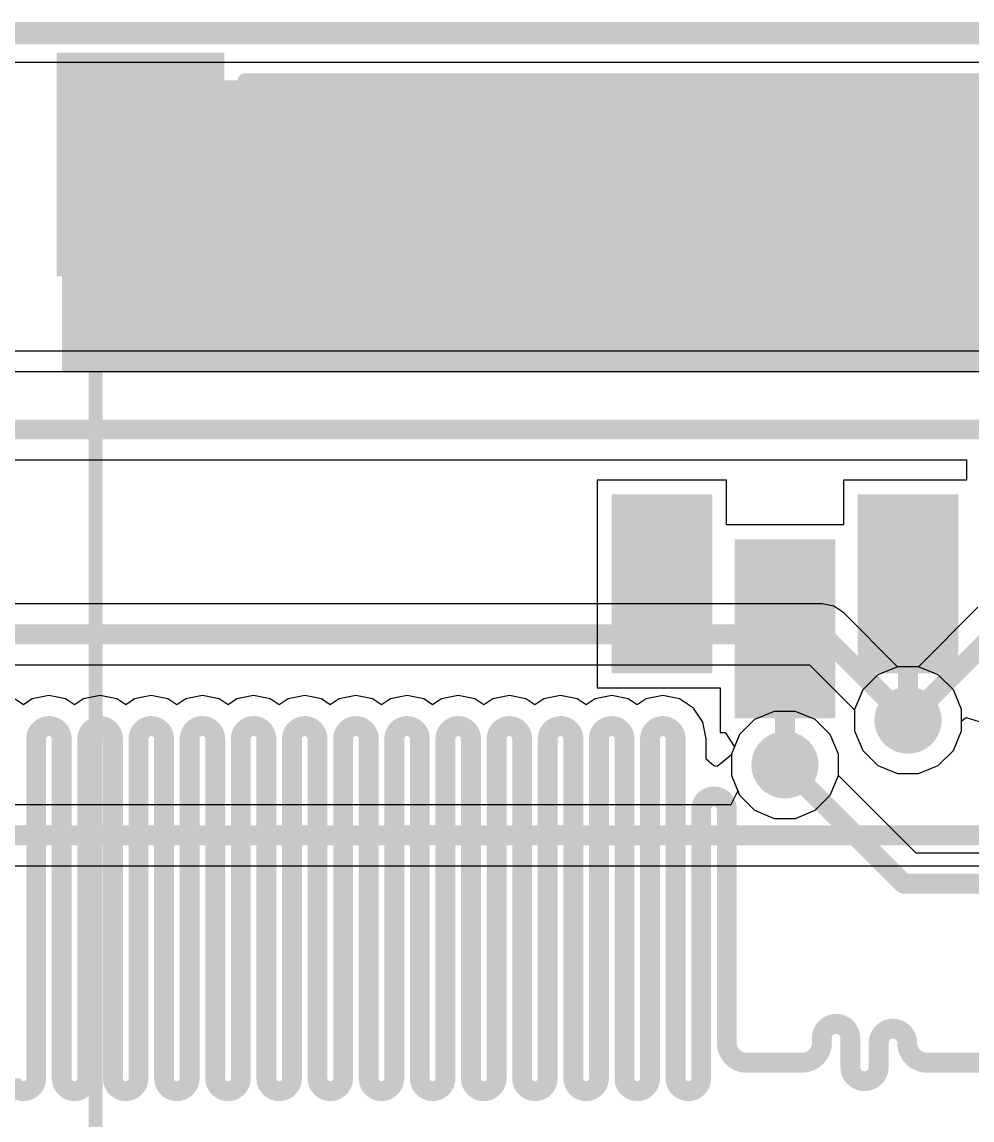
# Model space of a CAD drawing. Header units: inches. Extents: x -3 to 128, y -12 to 41.
# Drawn here: x 30.35 to 38.84, y 23.38 to 33.19 of the extents above; entities that cross this region are included whole.
import ezdxf

# ---------------------------------------------------------------- set-up
doc = ezdxf.new("R2010")
doc.units = ezdxf.units.IN
for name, color, linetype in [('Board Cutout', 216, 'Continuous'), ('Bottom Layer', 5, 'Continuous'), ('Layer 1', 16, 'Continuous'), ('Layer 2', 76, 'Continuous'), ('Top Layer', 1, 'Continuous'), ('Top Overlay', 2, 'Continuous'), ('Top Paste', 8, 'Continuous'), ('Top Solder', 216, 'Continuous'), ('Via Holes', 16, 'Continuous')]:
    doc.layers.add(name, color=color, linetype=linetype)

msp = doc.modelspace()

# ---------------------------------------------------------------- hatches: boundary and pattern name
at = {"layer": 'Bottom Layer'}
h = msp.add_hatch(color=5, dxfattribs=at)
edge = h.paths.add_edge_path()
edge.add_arc((38.2646, 26.9498), 0.3, 0, 360)
h = msp.add_hatch(color=5, dxfattribs=at)
edge = h.paths.add_edge_path()
edge.add_arc((37.1646, 26.5498), 0.3, 0, 360)
at = {"layer": 'Layer 1'}
h = msp.add_hatch(color=16, dxfattribs=at)
edge = h.paths.add_edge_path()
edge.add_arc((38.2646, 26.9498), 0.3, 0, 360)
h = msp.add_hatch(color=16, dxfattribs=at)
edge = h.paths.add_edge_path()
edge.add_arc((37.1646, 26.5498), 0.3, 0, 360)
at = {"layer": 'Layer 2'}
h = msp.add_hatch(color=76, dxfattribs=at)
edge = h.paths.add_edge_path()
edge.add_arc((38.2646, 26.9498), 0.3, 0, 360)
h = msp.add_hatch(color=76, dxfattribs=at)
edge = h.paths.add_edge_path()
edge.add_arc((37.1646, 26.5498), 0.3, 0, 360)
at = {"layer": 'Top Layer'}
for points in [[(32.1046, 30.967), (30.7046, 30.967), (30.7046, 32.867), (32.1046, 32.867)], [(45.2546, 32.667), (30.7046, 32.667), (30.7046, 30.067), (45.2546, 30.067)], [(36.4646, 27.417), (35.6646, 27.417), (35.6646, 28.9169), (36.4646, 28.9169)], [(38.6646, 27.417), (37.8646, 27.417), (37.8646, 28.9169), (38.6646, 28.9169)], [(37.5646, 27.017), (36.7646, 27.017), (36.7646, 28.5169), (37.5646, 28.5169)]]:
    msp.add_hatch(color=1, dxfattribs=at).paths.add_polyline_path(points)
h = msp.add_hatch(color=1, dxfattribs=at)
edge = h.paths.add_edge_path()
edge.add_arc((38.2646, 26.9498), 0.3, 0, 360)
h = msp.add_hatch(color=1, dxfattribs=at)
edge = h.paths.add_edge_path()
edge.add_arc((37.1646, 26.5498), 0.3, 0, 360)
at = {"layer": 'Top Paste'}
for points in [[(32.1046, 30.967), (30.7046, 30.967), (30.7046, 32.867), (32.1046, 32.867)], [(36.4646, 27.417), (35.6646, 27.417), (35.6646, 28.9169), (36.4646, 28.9169)], [(38.6646, 27.417), (37.8646, 27.417), (37.8646, 28.9169), (38.6646, 28.9169)], [(37.5646, 27.017), (36.7646, 27.017), (36.7646, 28.5169), (37.5646, 28.5169)]]:
    msp.add_hatch(color=8, dxfattribs=at).paths.add_polyline_path(points)
at = {"layer": 'Top Solder'}
for points in [[(32.1546, 30.917), (30.6546, 30.917), (30.6546, 32.917), (32.1546, 32.917)], [(36.5146, 27.367), (35.6146, 27.367), (35.6146, 28.9669), (36.5146, 28.9669)], [(38.7146, 27.367), (37.8146, 27.367), (37.8146, 28.9669), (38.7146, 28.9669)], [(37.6146, 26.967), (36.7146, 26.967), (36.7146, 28.5669), (37.6146, 28.5669)]]:
    msp.add_hatch(color=216, dxfattribs=at).paths.add_polyline_path(points)
at = {"layer": 'Via Holes'}
h = msp.add_hatch(color=7, dxfattribs=at)
edge = h.paths.add_edge_path()
edge.add_arc((38.2646, 26.9498), 0.15, 0, 360)
h = msp.add_hatch(color=7, dxfattribs=at)
edge = h.paths.add_edge_path()
edge.add_arc((37.1646, 26.5498), 0.15, 0, 360)

# ---------------------------------------------------------------- linework, layer by layer
at = {"layer": 'Board Cutout'}
msp.add_lwpolyline([(-0.0026, 33.09, 0.2, 0.2, 0), (59.9977, 33.09, 0.2, 0.2, 0)], format="xyseb", dxfattribs=at)
at = {"layer": 'Bottom Layer'}
for p, q in [((29.3528, 32.831), (44.2565, 32.831)), ((60.1808, 30.2483), (12.7877, 30.2483)), ((12.7877, 30.067), (60.1808, 30.067)), ((38.1696, 27.4276), (37.9939, 27.3549)), ((38.3596, 27.4276), (38.1696, 27.4276)), ((38.5352, 27.3549), (38.3596, 27.4276)), ((37.9939, 27.3549), (37.8595, 27.2205)), ((38.6697, 27.2205), (38.5352, 27.3549)), ((37.8595, 27.2205), (37.7868, 27.0449)), ((38.7424, 27.0449), (38.6697, 27.2205)), ((37.0696, 27.0276), (36.8939, 26.9549)), ((37.2596, 27.0276), (37.0696, 27.0276)), ((37.4352, 26.9549), (37.2596, 27.0276)), ((37.7868, 27.0449), (37.7868, 26.8548)), ((38.7424, 26.8548), (38.7424, 27.0449)), ((36.8939, 26.9549), (36.7595, 26.8205)), ((37.5697, 26.8205), (37.4352, 26.9549)), ((36.7595, 26.8205), (36.6868, 26.6449)), ((37.6424, 26.6449), (37.5697, 26.8205)), ((37.7868, 26.8548), (37.8595, 26.6792)), ((38.6697, 26.6792), (38.7424, 26.8548)), ((36.6868, 26.6449), (36.6868, 26.4548)), ((37.6424, 26.4548), (37.6424, 26.6449)), ((37.8595, 26.6792), (37.9939, 26.5448)), ((38.5352, 26.5448), (38.6697, 26.6792)), ((37.9939, 26.5448), (38.1696, 26.472)), ((38.3596, 26.472), (38.5352, 26.5448)), ((36.6868, 26.4548), (36.7595, 26.2792)), ((37.5697, 26.2792), (37.6424, 26.4548)), ((38.1696, 26.472), (38.3596, 26.472)), ((36.7595, 26.2792), (36.8939, 26.1448)), ((37.4352, 26.1448), (37.5697, 26.2792)), ((36.8939, 26.1448), (37.0696, 26.072)), ((37.2596, 26.072), (37.4352, 26.1448)), ((37.0696, 26.072), (37.2596, 26.072))]:
    msp.add_line(p, q, dxfattribs=at)
at = {"layer": 'Layer 1'}
for p, q in [((29.3528, 32.831), (44.2565, 32.831)), ((37.4979, 27.9885), (23.7913, 27.9885)), ((37.602, 27.9678), (37.4979, 27.9885)), ((37.6902, 27.9088), (37.602, 27.9678)), ((38.1714, 27.4276), (37.6902, 27.9088)), ((38.8894, 27.9592), (38.3578, 27.4276)), ((24.6571, 27.4446), (37.3853, 27.4446)), ((37.3853, 27.4446), (37.7868, 27.0431)), ((38.3578, 27.4276), (38.1714, 27.4276)), ((30.3584, 27.0883), (30.2784, 27.1417)), ((30.4383, 27.1417), (30.3584, 27.0883)), ((30.587, 27.1713), (30.4383, 27.1417)), ((30.7356, 27.1417), (30.587, 27.1713)), ((30.8156, 27.0883), (30.7356, 27.1417)), ((30.8955, 27.1417), (30.8156, 27.0883)), ((31.0442, 27.1713), (30.8955, 27.1417)), ((31.1928, 27.1417), (31.0442, 27.1713)), ((31.2728, 27.0883), (31.1928, 27.1417)), ((31.3527, 27.1417), (31.2728, 27.0883)), ((31.5014, 27.1713), (31.3527, 27.1417)), ((31.65, 27.1417), (31.5014, 27.1713)), ((31.73, 27.0883), (31.65, 27.1417)), ((31.8099, 27.1417), (31.73, 27.0883)), ((31.9586, 27.1713), (31.8099, 27.1417)), ((32.1072, 27.1417), (31.9586, 27.1713)), ((32.1872, 27.0883), (32.1072, 27.1417)), ((32.2671, 27.1417), (32.1872, 27.0883)), ((32.4158, 27.1713), (32.2671, 27.1417)), ((32.5644, 27.1417), (32.4158, 27.1713)), ((32.6444, 27.0883), (32.5644, 27.1417)), ((32.7243, 27.1417), (32.6444, 27.0883)), ((32.873, 27.1713), (32.7243, 27.1417)), ((33.0216, 27.1417), (32.873, 27.1713)), ((33.1016, 27.0883), (33.0216, 27.1417)), ((33.1815, 27.1417), (33.1016, 27.0883)), ((33.3302, 27.1713), (33.1815, 27.1417)), ((33.4788, 27.1417), (33.3302, 27.1713)), ((33.5588, 27.0883), (33.4788, 27.1417)), ((33.6387, 27.1417), (33.5588, 27.0883)), ((33.7874, 27.1713), (33.6387, 27.1417)), ((33.936, 27.1417), (33.7874, 27.1713)), ((34.016, 27.0883), (33.936, 27.1417)), ((34.0959, 27.1417), (34.016, 27.0883)), ((34.2446, 27.1713), (34.0959, 27.1417)), ((34.3932, 27.1417), (34.2446, 27.1713)), ((34.4732, 27.0883), (34.3932, 27.1417)), ((34.5531, 27.1417), (34.4732, 27.0883)), ((34.7018, 27.1713), (34.5531, 27.1417)), ((34.8504, 27.1417), (34.7018, 27.1713)), ((34.9304, 27.0883), (34.8504, 27.1417)), ((35.0103, 27.1417), (34.9304, 27.0883)), ((35.159, 27.1713), (35.0103, 27.1417)), ((35.3076, 27.1417), (35.159, 27.1713)), ((35.3876, 27.0883), (35.3076, 27.1417)), ((35.4675, 27.1417), (35.3876, 27.0883)), ((35.6162, 27.1713), (35.4675, 27.1417)), ((35.7648, 27.1417), (35.6162, 27.1713)), ((35.8448, 27.0883), (35.7648, 27.1417)), ((35.9247, 27.1417), (35.8448, 27.0883)), ((36.0734, 27.1713), (35.9247, 27.1417)), ((36.222, 27.1417), (36.0734, 27.1713)), ((36.348, 27.0575), (36.222, 27.1417)), ((36.4322, 26.9315), (36.348, 27.0575)), ((37.0696, 27.0276), (36.8939, 26.9549)), ((37.2596, 27.0276), (37.0696, 27.0276)), ((37.4352, 26.9549), (37.2596, 27.0276)), ((37.7868, 27.0431), (37.7868, 26.8548)), ((36.4618, 26.7828), (36.4322, 26.9315)), ((36.8939, 26.9549), (36.7595, 26.8205)), ((37.5697, 26.8205), (37.4352, 26.9549)), ((38.7424, 26.9447), (38.7832, 26.9731)), ((38.7424, 26.8548), (38.7424, 26.9447)), ((38.7832, 26.9731), (38.9396, 26.9273)), ((36.7595, 26.8205), (36.6868, 26.6449)), ((37.6424, 26.6449), (37.5697, 26.8205)), ((37.7868, 26.8548), (37.8595, 26.6792)), ((38.6697, 26.6792), (38.7424, 26.8548)), ((36.4596, 26.6006), (36.4596, 26.7828)), ((36.4596, 26.7828), (36.4618, 26.7828)), ((36.5306, 26.5423), (36.4596, 26.6006)), ((36.6868, 26.6407), (36.5598, 26.5365)), ((36.6868, 26.6449), (36.6868, 26.6407)), ((37.6424, 26.4566), (37.6424, 26.6449)), ((37.8595, 26.6792), (37.9939, 26.5448)), ((38.5352, 26.5448), (38.6697, 26.6792)), ((36.5598, 26.5365), (36.5306, 26.5423)), ((37.9939, 26.5448), (38.1696, 26.472)), ((38.3596, 26.472), (38.5352, 26.5448)), ((38.3389, 25.7601), (37.6424, 26.4566)), ((38.1696, 26.472), (38.3596, 26.472)), ((39.8538, 25.7601), (38.3389, 25.7601))]:
    msp.add_line(p, q, dxfattribs=at)
for points in [[(23.7913, 27.7165, 0.1778, 0.1778, 0), (37.4979, 27.7165, 0.1778, 0.1778, 0)], [(37.4979, 27.7165, 0.1778, 0.1778, 0), (38.2646, 26.9498, 0.1778, 0.1778, 0)], [(38.2646, 26.9498, 0.1778, 0.1778, 0), (39.0817, 27.7669, 0.1778, 0.1778, 0)], [(30.4727, 26.7828, 0.1778, 0.1778, -1), (30.7013, 26.7828, 0.1778, 0.1778, 0)], [(30.9299, 26.7828, 0.1778, 0.1778, -1), (31.1585, 26.7828, 0.1778, 0.1778, 0)], [(31.3871, 26.7828, 0.1778, 0.1778, -1), (31.6157, 26.7828, 0.1778, 0.1778, 0)], [(31.8443, 26.7828, 0.1778, 0.1778, -1), (32.0729, 26.7828, 0.1778, 0.1778, 0)], [(32.3015, 26.7828, 0.1778, 0.1778, -1), (32.5301, 26.7828, 0.1778, 0.1778, 0)], [(32.7587, 26.7828, 0.1778, 0.1778, -1), (32.9873, 26.7828, 0.1778, 0.1778, 0)], [(33.2159, 26.7828, 0.1778, 0.1778, -1), (33.4445, 26.7828, 0.1778, 0.1778, 0)], [(33.6731, 26.7828, 0.1778, 0.1778, -1), (33.9017, 26.7828, 0.1778, 0.1778, 0)], [(34.1303, 26.7828, 0.1778, 0.1778, -1), (34.3589, 26.7828, 0.1778, 0.1778, 0)], [(34.5875, 26.7828, 0.1778, 0.1778, -1), (34.8161, 26.7828, 0.1778, 0.1778, 0)], [(35.0447, 26.7828, 0.1778, 0.1778, -1), (35.2733, 26.7828, 0.1778, 0.1778, 0)], [(35.5019, 26.7828, 0.1778, 0.1778, -1), (35.7305, 26.7828, 0.1778, 0.1778, 0)], [(35.9591, 26.7828, 0.1778, 0.1778, -1), (36.1877, 26.7828, 0.1778, 0.1778, 0)], [(30.4727, 23.7482, 0.1778, 0.1778, 0), (30.4727, 26.7828, 0.1778, 0.1778, 0)], [(30.7013, 23.7482, 0.1778, 0.1778, 0), (30.7013, 26.7828, 0.1778, 0.1778, 0)], [(30.9299, 23.7482, 0.1778, 0.1778, 0), (30.9299, 26.7828, 0.1778, 0.1778, 0)], [(31.1585, 23.7482, 0.1778, 0.1778, 0), (31.1585, 26.7828, 0.1778, 0.1778, 0)], [(31.3871, 23.7482, 0.1778, 0.1778, 0), (31.3871, 26.7828, 0.1778, 0.1778, 0)], [(31.6157, 23.7482, 0.1778, 0.1778, 0), (31.6157, 26.7828, 0.1778, 0.1778, 0)], [(31.8443, 23.7482, 0.1778, 0.1778, 0), (31.8443, 26.7828, 0.1778, 0.1778, 0)], [(32.0729, 23.7482, 0.1778, 0.1778, 0), (32.0729, 26.7828, 0.1778, 0.1778, 0)], [(32.3015, 23.7482, 0.1778, 0.1778, 0), (32.3015, 26.7828, 0.1778, 0.1778, 0)], [(32.5301, 23.7482, 0.1778, 0.1778, 0), (32.5301, 26.7828, 0.1778, 0.1778, 0)], [(32.7587, 23.7482, 0.1778, 0.1778, 0), (32.7587, 26.7828, 0.1778, 0.1778, 0)], [(32.9873, 23.7482, 0.1778, 0.1778, 0), (32.9873, 26.7828, 0.1778, 0.1778, 0)], [(33.2159, 23.7482, 0.1778, 0.1778, 0), (33.2159, 26.7828, 0.1778, 0.1778, 0)], [(33.4445, 23.7482, 0.1778, 0.1778, 0), (33.4445, 26.7828, 0.1778, 0.1778, 0)], [(33.6731, 23.7482, 0.1778, 0.1778, 0), (33.6731, 26.7828, 0.1778, 0.1778, 0)], [(33.9017, 23.7482, 0.1778, 0.1778, 0), (33.9017, 26.7828, 0.1778, 0.1778, 0)], [(34.1303, 23.7482, 0.1778, 0.1778, 0), (34.1303, 26.7828, 0.1778, 0.1778, 0)], [(34.3589, 23.7482, 0.1778, 0.1778, 0), (34.3589, 26.7828, 0.1778, 0.1778, 0)], [(34.5875, 23.7482, 0.1778, 0.1778, 0), (34.5875, 26.7828, 0.1778, 0.1778, 0)], [(34.8161, 23.7482, 0.1778, 0.1778, 0), (34.8161, 26.7828, 0.1778, 0.1778, 0)], [(35.0447, 23.7482, 0.1778, 0.1778, 0), (35.0447, 26.7828, 0.1778, 0.1778, 0)], [(35.2733, 23.7482, 0.1778, 0.1778, 0), (35.2733, 26.7828, 0.1778, 0.1778, 0)], [(35.5019, 23.7482, 0.1778, 0.1778, 0), (35.5019, 26.7828, 0.1778, 0.1778, 0)], [(35.7305, 23.7482, 0.1778, 0.1778, 0), (35.7305, 26.7828, 0.1778, 0.1778, 0)], [(35.9591, 23.7482, 0.1778, 0.1778, 0), (35.9591, 26.7828, 0.1778, 0.1778, 0)], [(36.1877, 23.7482, 0.1778, 0.1778, 0), (36.1877, 26.7828, 0.1778, 0.1778, 0)], [(37.1646, 26.5498, 0.1778, 0.1778, 0), (38.2263, 25.4881, 0.1778, 0.1778, 0)], [(36.4163, 26.1538, 0.1778, 0.1778, -1), (36.6449, 26.1538, 0.1778, 0.1778, 0)], [(36.4163, 23.7482, 0.1778, 0.1778, 0), (36.4163, 26.1538, 0.1778, 0.1778, 0)], [(36.6449, 24.0657, 0.1778, 0.1778, 0), (36.6449, 26.1538, 0.1778, 0.1778, 0)], [(38.2263, 25.4881, 0.1778, 0.1778, 0), (39.859, 25.4881, 0.1778, 0.1778, 0)], [(37.4948, 24.1085, 0.1778, 0.1778, -1), (37.7488, 24.1085, 0.1778, 0.1778, 0)], [(38.0028, 24.0658, 0.1778, 0.1778, -1), (38.2568, 24.0658, 0.1778, 0.1778, 0)], [(36.8227, 23.8879, 0.1778, 0.1778, -0.414214), (36.6449, 24.0657, 0.1778, 0.1778, 0)], [(37.4948, 24.0657, 0.1778, 0.1778, -0.414214), (37.317, 23.8879, 0.1778, 0.1778, 0)], [(37.4948, 24.0657, 0.1778, 0.1778, 0), (37.4948, 24.1085, 0.1778, 0.1778, 0)], [(37.7488, 23.8504, 0.1778, 0.1778, 0), (37.7488, 24.1085, 0.1778, 0.1778, 0)], [(38.0028, 23.8504, 0.1778, 0.1778, 0), (38.0028, 24.0658, 0.1778, 0.1778, 0)], [(38.2568, 24.0657, 0.1778, 0.1778, 0), (38.2568, 24.0658, 0.1778, 0.1778, 0)], [(38.4346, 23.8879, 0.1778, 0.1778, -0.414214), (38.2568, 24.0657, 0.1778, 0.1778, 0)], [(36.8227, 23.8879, 0.1778, 0.1778, 0), (37.2281, 23.8879, 0.1778, 0.1778, 0)], [(37.2281, 23.8879, 0.1778, 0.1778, 0), (37.317, 23.8879, 0.1778, 0.1778, 0)], [(38.4346, 23.8879, 0.1778, 0.1778, 0), (39.0817, 23.8879, 0.1778, 0.1778, 0)], [(38.0028, 23.8504, 0.1778, 0.1778, -1), (37.7488, 23.8504, 0.1778, 0.1778, 0)], [(30.4727, 23.7482, 0.1778, 0.1778, -1), (30.2441, 23.7482, 0.1778, 0.1778, 0)], [(30.9299, 23.7482, 0.1778, 0.1778, -1), (30.7013, 23.7482, 0.1778, 0.1778, 0)], [(31.3871, 23.7482, 0.1778, 0.1778, -1), (31.1585, 23.7482, 0.1778, 0.1778, 0)], [(31.8443, 23.7482, 0.1778, 0.1778, -1), (31.6157, 23.7482, 0.1778, 0.1778, 0)], [(32.3015, 23.7482, 0.1778, 0.1778, -1), (32.0729, 23.7482, 0.1778, 0.1778, 0)], [(32.7587, 23.7482, 0.1778, 0.1778, -1), (32.5301, 23.7482, 0.1778, 0.1778, 0)], [(33.2159, 23.7482, 0.1778, 0.1778, -1), (32.9873, 23.7482, 0.1778, 0.1778, 0)], [(33.6731, 23.7482, 0.1778, 0.1778, -1), (33.4445, 23.7482, 0.1778, 0.1778, 0)], [(34.1303, 23.7482, 0.1778, 0.1778, -1), (33.9017, 23.7482, 0.1778, 0.1778, 0)], [(34.5875, 23.7482, 0.1778, 0.1778, -1), (34.3589, 23.7482, 0.1778, 0.1778, 0)], [(35.0447, 23.7482, 0.1778, 0.1778, -1), (34.8161, 23.7482, 0.1778, 0.1778, 0)], [(35.5019, 23.7482, 0.1778, 0.1778, -1), (35.2733, 23.7482, 0.1778, 0.1778, 0)], [(35.9591, 23.7482, 0.1778, 0.1778, -1), (35.7305, 23.7482, 0.1778, 0.1778, 0)], [(36.4163, 23.7482, 0.1778, 0.1778, -1), (36.1877, 23.7482, 0.1778, 0.1778, 0)]]:
    msp.add_lwpolyline(points, format="xyseb", dxfattribs=at)
for points in [[(37.4534, 27.7165, 0.0889, 0.0889, 1), (37.5423, 27.7165, 0.0889, 0.0889, 1)], [(37.4534, 27.7165, 0.0889, 0.0889, 1), (37.5423, 27.7165, 0.0889, 0.0889, 1)], [(38.2201, 26.9498, 0.0889, 0.0889, 1), (38.309, 26.9498, 0.0889, 0.0889, 1)], [(38.2201, 26.9498, 0.0889, 0.0889, 1), (38.309, 26.9498, 0.0889, 0.0889, 1)], [(30.4282, 26.7828, 0.0889, 0.0889, 1), (30.5171, 26.7828, 0.0889, 0.0889, 1)], [(30.4282, 26.7828, 0.0889, 0.0889, 1), (30.5171, 26.7828, 0.0889, 0.0889, 1)], [(30.6568, 26.7828, 0.0889, 0.0889, 1), (30.7457, 26.7828, 0.0889, 0.0889, 1)], [(30.6568, 26.7828, 0.0889, 0.0889, 1), (30.7457, 26.7828, 0.0889, 0.0889, 1)], [(30.8854, 26.7828, 0.0889, 0.0889, 1), (30.9743, 26.7828, 0.0889, 0.0889, 1)], [(30.8854, 26.7828, 0.0889, 0.0889, 1), (30.9743, 26.7828, 0.0889, 0.0889, 1)], [(31.114, 26.7828, 0.0889, 0.0889, 1), (31.2029, 26.7828, 0.0889, 0.0889, 1)], [(31.114, 26.7828, 0.0889, 0.0889, 1), (31.2029, 26.7828, 0.0889, 0.0889, 1)], [(31.3426, 26.7828, 0.0889, 0.0889, 1), (31.4315, 26.7828, 0.0889, 0.0889, 1)], [(31.3426, 26.7828, 0.0889, 0.0889, 1), (31.4315, 26.7828, 0.0889, 0.0889, 1)], [(31.5712, 26.7828, 0.0889, 0.0889, 1), (31.6601, 26.7828, 0.0889, 0.0889, 1)], [(31.5712, 26.7828, 0.0889, 0.0889, 1), (31.6601, 26.7828, 0.0889, 0.0889, 1)], [(31.7998, 26.7828, 0.0889, 0.0889, 1), (31.8887, 26.7828, 0.0889, 0.0889, 1)], [(31.7998, 26.7828, 0.0889, 0.0889, 1), (31.8887, 26.7828, 0.0889, 0.0889, 1)], [(32.0284, 26.7828, 0.0889, 0.0889, 1), (32.1173, 26.7828, 0.0889, 0.0889, 1)], [(32.0284, 26.7828, 0.0889, 0.0889, 1), (32.1173, 26.7828, 0.0889, 0.0889, 1)], [(32.257, 26.7828, 0.0889, 0.0889, 1), (32.3459, 26.7828, 0.0889, 0.0889, 1)], [(32.257, 26.7828, 0.0889, 0.0889, 1), (32.3459, 26.7828, 0.0889, 0.0889, 1)], [(32.4856, 26.7828, 0.0889, 0.0889, 1), (32.5745, 26.7828, 0.0889, 0.0889, 1)], [(32.4856, 26.7828, 0.0889, 0.0889, 1), (32.5745, 26.7828, 0.0889, 0.0889, 1)], [(32.7142, 26.7828, 0.0889, 0.0889, 1), (32.8031, 26.7828, 0.0889, 0.0889, 1)], [(32.7142, 26.7828, 0.0889, 0.0889, 1), (32.8031, 26.7828, 0.0889, 0.0889, 1)], [(32.9428, 26.7828, 0.0889, 0.0889, 1), (33.0317, 26.7828, 0.0889, 0.0889, 1)], [(32.9428, 26.7828, 0.0889, 0.0889, 1), (33.0317, 26.7828, 0.0889, 0.0889, 1)], [(33.1714, 26.7828, 0.0889, 0.0889, 1), (33.2603, 26.7828, 0.0889, 0.0889, 1)], [(33.1714, 26.7828, 0.0889, 0.0889, 1), (33.2603, 26.7828, 0.0889, 0.0889, 1)], [(33.4, 26.7828, 0.0889, 0.0889, 1), (33.4889, 26.7828, 0.0889, 0.0889, 1)], [(33.4, 26.7828, 0.0889, 0.0889, 1), (33.4889, 26.7828, 0.0889, 0.0889, 1)], [(33.6286, 26.7828, 0.0889, 0.0889, 1), (33.7175, 26.7828, 0.0889, 0.0889, 1)], [(33.6286, 26.7828, 0.0889, 0.0889, 1), (33.7175, 26.7828, 0.0889, 0.0889, 1)], [(33.8572, 26.7828, 0.0889, 0.0889, 1), (33.9461, 26.7828, 0.0889, 0.0889, 1)], [(33.8572, 26.7828, 0.0889, 0.0889, 1), (33.9461, 26.7828, 0.0889, 0.0889, 1)], [(34.0858, 26.7828, 0.0889, 0.0889, 1), (34.1747, 26.7828, 0.0889, 0.0889, 1)], [(34.0858, 26.7828, 0.0889, 0.0889, 1), (34.1747, 26.7828, 0.0889, 0.0889, 1)], [(34.3144, 26.7828, 0.0889, 0.0889, 1), (34.4033, 26.7828, 0.0889, 0.0889, 1)], [(34.3144, 26.7828, 0.0889, 0.0889, 1), (34.4033, 26.7828, 0.0889, 0.0889, 1)], [(34.543, 26.7828, 0.0889, 0.0889, 1), (34.6319, 26.7828, 0.0889, 0.0889, 1)], [(34.543, 26.7828, 0.0889, 0.0889, 1), (34.6319, 26.7828, 0.0889, 0.0889, 1)], [(34.7716, 26.7828, 0.0889, 0.0889, 1), (34.8605, 26.7828, 0.0889, 0.0889, 1)], [(34.7716, 26.7828, 0.0889, 0.0889, 1), (34.8605, 26.7828, 0.0889, 0.0889, 1)], [(35.0002, 26.7828, 0.0889, 0.0889, 1), (35.0891, 26.7828, 0.0889, 0.0889, 1)], [(35.0002, 26.7828, 0.0889, 0.0889, 1), (35.0891, 26.7828, 0.0889, 0.0889, 1)], [(35.2288, 26.7828, 0.0889, 0.0889, 1), (35.3177, 26.7828, 0.0889, 0.0889, 1)], [(35.2288, 26.7828, 0.0889, 0.0889, 1), (35.3177, 26.7828, 0.0889, 0.0889, 1)], [(35.4574, 26.7828, 0.0889, 0.0889, 1), (35.5463, 26.7828, 0.0889, 0.0889, 1)], [(35.4574, 26.7828, 0.0889, 0.0889, 1), (35.5463, 26.7828, 0.0889, 0.0889, 1)], [(35.686, 26.7828, 0.0889, 0.0889, 1), (35.7749, 26.7828, 0.0889, 0.0889, 1)], [(35.686, 26.7828, 0.0889, 0.0889, 1), (35.7749, 26.7828, 0.0889, 0.0889, 1)], [(35.9146, 26.7828, 0.0889, 0.0889, 1), (36.0035, 26.7828, 0.0889, 0.0889, 1)], [(35.9146, 26.7828, 0.0889, 0.0889, 1), (36.0035, 26.7828, 0.0889, 0.0889, 1)], [(36.1432, 26.7828, 0.0889, 0.0889, 1), (36.2321, 26.7828, 0.0889, 0.0889, 1)], [(36.1432, 26.7828, 0.0889, 0.0889, 1), (36.2321, 26.7828, 0.0889, 0.0889, 1)], [(37.1201, 26.5498, 0.0889, 0.0889, 1), (37.209, 26.5498, 0.0889, 0.0889, 1)], [(36.3718, 26.1538, 0.0889, 0.0889, 1), (36.4607, 26.1538, 0.0889, 0.0889, 1)], [(36.3718, 26.1538, 0.0889, 0.0889, 1), (36.4607, 26.1538, 0.0889, 0.0889, 1)], [(36.6004, 26.1538, 0.0889, 0.0889, 1), (36.6893, 26.1538, 0.0889, 0.0889, 1)], [(36.6004, 26.1538, 0.0889, 0.0889, 1), (36.6893, 26.1538, 0.0889, 0.0889, 1)], [(38.1818, 25.4881, 0.0889, 0.0889, 1), (38.2707, 25.4881, 0.0889, 0.0889, 1)], [(38.1818, 25.4881, 0.0889, 0.0889, 1), (38.2707, 25.4881, 0.0889, 0.0889, 1)], [(36.6004, 24.0657, 0.0889, 0.0889, 1), (36.6893, 24.0657, 0.0889, 0.0889, 1)], [(36.6004, 24.0657, 0.0889, 0.0889, 1), (36.6893, 24.0657, 0.0889, 0.0889, 1)], [(37.4503, 24.1085, 0.0889, 0.0889, 1), (37.5392, 24.1085, 0.0889, 0.0889, 1)], [(37.4503, 24.1085, 0.0889, 0.0889, 1), (37.5392, 24.1085, 0.0889, 0.0889, 1)], [(37.4503, 24.0657, 0.0889, 0.0889, 1), (37.5392, 24.0657, 0.0889, 0.0889, 1)], [(37.4503, 24.0657, 0.0889, 0.0889, 1), (37.5392, 24.0657, 0.0889, 0.0889, 1)], [(37.7043, 24.1085, 0.0889, 0.0889, 1), (37.7932, 24.1085, 0.0889, 0.0889, 1)], [(37.7043, 24.1085, 0.0889, 0.0889, 1), (37.7932, 24.1085, 0.0889, 0.0889, 1)], [(37.9583, 24.0658, 0.0889, 0.0889, 1), (38.0472, 24.0658, 0.0889, 0.0889, 1)], [(37.9583, 24.0658, 0.0889, 0.0889, 1), (38.0472, 24.0658, 0.0889, 0.0889, 1)], [(38.2123, 24.0658, 0.0889, 0.0889, 1), (38.3012, 24.0658, 0.0889, 0.0889, 1)], [(38.2123, 24.0658, 0.0889, 0.0889, 1), (38.3012, 24.0658, 0.0889, 0.0889, 1)], [(38.2123, 24.0657, 0.0889, 0.0889, 1), (38.3012, 24.0657, 0.0889, 0.0889, 1)], [(38.2123, 24.0657, 0.0889, 0.0889, 1), (38.3012, 24.0657, 0.0889, 0.0889, 1)], [(36.7782, 23.8879, 0.0889, 0.0889, 1), (36.8671, 23.8879, 0.0889, 0.0889, 1)], [(36.7782, 23.8879, 0.0889, 0.0889, 1), (36.8671, 23.8879, 0.0889, 0.0889, 1)], [(37.1836, 23.8879, 0.0889, 0.0889, 1), (37.2725, 23.8879, 0.0889, 0.0889, 1)], [(37.1836, 23.8879, 0.0889, 0.0889, 1), (37.2725, 23.8879, 0.0889, 0.0889, 1)], [(37.2725, 23.8879, 0.0889, 0.0889, 1), (37.3614, 23.8879, 0.0889, 0.0889, 1)], [(37.2725, 23.8879, 0.0889, 0.0889, 1), (37.3614, 23.8879, 0.0889, 0.0889, 1)], [(38.3901, 23.8879, 0.0889, 0.0889, 1), (38.479, 23.8879, 0.0889, 0.0889, 1)], [(38.3901, 23.8879, 0.0889, 0.0889, 1), (38.479, 23.8879, 0.0889, 0.0889, 1)], [(37.7043, 23.8504, 0.0889, 0.0889, 1), (37.7932, 23.8504, 0.0889, 0.0889, 1)], [(37.7043, 23.8504, 0.0889, 0.0889, 1), (37.7932, 23.8504, 0.0889, 0.0889, 1)], [(37.9583, 23.8504, 0.0889, 0.0889, 1), (38.0472, 23.8504, 0.0889, 0.0889, 1)], [(37.9583, 23.8504, 0.0889, 0.0889, 1), (38.0472, 23.8504, 0.0889, 0.0889, 1)], [(30.4282, 23.7482, 0.0889, 0.0889, 1), (30.5171, 23.7482, 0.0889, 0.0889, 1)], [(30.4282, 23.7482, 0.0889, 0.0889, 1), (30.5171, 23.7482, 0.0889, 0.0889, 1)], [(30.6568, 23.7482, 0.0889, 0.0889, 1), (30.7457, 23.7482, 0.0889, 0.0889, 1)], [(30.6568, 23.7482, 0.0889, 0.0889, 1), (30.7457, 23.7482, 0.0889, 0.0889, 1)], [(30.8854, 23.7482, 0.0889, 0.0889, 1), (30.9743, 23.7482, 0.0889, 0.0889, 1)], [(30.8854, 23.7482, 0.0889, 0.0889, 1), (30.9743, 23.7482, 0.0889, 0.0889, 1)], [(31.114, 23.7482, 0.0889, 0.0889, 1), (31.2029, 23.7482, 0.0889, 0.0889, 1)], [(31.114, 23.7482, 0.0889, 0.0889, 1), (31.2029, 23.7482, 0.0889, 0.0889, 1)], [(31.3426, 23.7482, 0.0889, 0.0889, 1), (31.4315, 23.7482, 0.0889, 0.0889, 1)], [(31.3426, 23.7482, 0.0889, 0.0889, 1), (31.4315, 23.7482, 0.0889, 0.0889, 1)], [(31.5712, 23.7482, 0.0889, 0.0889, 1), (31.6601, 23.7482, 0.0889, 0.0889, 1)], [(31.5712, 23.7482, 0.0889, 0.0889, 1), (31.6601, 23.7482, 0.0889, 0.0889, 1)], [(31.7998, 23.7482, 0.0889, 0.0889, 1), (31.8887, 23.7482, 0.0889, 0.0889, 1)], [(31.7998, 23.7482, 0.0889, 0.0889, 1), (31.8887, 23.7482, 0.0889, 0.0889, 1)], [(32.0284, 23.7482, 0.0889, 0.0889, 1), (32.1173, 23.7482, 0.0889, 0.0889, 1)], [(32.0284, 23.7482, 0.0889, 0.0889, 1), (32.1173, 23.7482, 0.0889, 0.0889, 1)], [(32.257, 23.7482, 0.0889, 0.0889, 1), (32.3459, 23.7482, 0.0889, 0.0889, 1)], [(32.257, 23.7482, 0.0889, 0.0889, 1), (32.3459, 23.7482, 0.0889, 0.0889, 1)], [(32.4856, 23.7482, 0.0889, 0.0889, 1), (32.5745, 23.7482, 0.0889, 0.0889, 1)], [(32.4856, 23.7482, 0.0889, 0.0889, 1), (32.5745, 23.7482, 0.0889, 0.0889, 1)], [(32.7142, 23.7482, 0.0889, 0.0889, 1), (32.8031, 23.7482, 0.0889, 0.0889, 1)], [(32.7142, 23.7482, 0.0889, 0.0889, 1), (32.8031, 23.7482, 0.0889, 0.0889, 1)], [(32.9428, 23.7482, 0.0889, 0.0889, 1), (33.0317, 23.7482, 0.0889, 0.0889, 1)], [(32.9428, 23.7482, 0.0889, 0.0889, 1), (33.0317, 23.7482, 0.0889, 0.0889, 1)], [(33.1714, 23.7482, 0.0889, 0.0889, 1), (33.2603, 23.7482, 0.0889, 0.0889, 1)], [(33.1714, 23.7482, 0.0889, 0.0889, 1), (33.2603, 23.7482, 0.0889, 0.0889, 1)], [(33.4, 23.7482, 0.0889, 0.0889, 1), (33.4889, 23.7482, 0.0889, 0.0889, 1)], [(33.4, 23.7482, 0.0889, 0.0889, 1), (33.4889, 23.7482, 0.0889, 0.0889, 1)], [(33.6286, 23.7482, 0.0889, 0.0889, 1), (33.7175, 23.7482, 0.0889, 0.0889, 1)], [(33.6286, 23.7482, 0.0889, 0.0889, 1), (33.7175, 23.7482, 0.0889, 0.0889, 1)], [(33.8572, 23.7482, 0.0889, 0.0889, 1), (33.9461, 23.7482, 0.0889, 0.0889, 1)], [(33.8572, 23.7482, 0.0889, 0.0889, 1), (33.9461, 23.7482, 0.0889, 0.0889, 1)], [(34.0858, 23.7482, 0.0889, 0.0889, 1), (34.1747, 23.7482, 0.0889, 0.0889, 1)], [(34.0858, 23.7482, 0.0889, 0.0889, 1), (34.1747, 23.7482, 0.0889, 0.0889, 1)], [(34.3144, 23.7482, 0.0889, 0.0889, 1), (34.4033, 23.7482, 0.0889, 0.0889, 1)], [(34.3144, 23.7482, 0.0889, 0.0889, 1), (34.4033, 23.7482, 0.0889, 0.0889, 1)], [(34.543, 23.7482, 0.0889, 0.0889, 1), (34.6319, 23.7482, 0.0889, 0.0889, 1)], [(34.543, 23.7482, 0.0889, 0.0889, 1), (34.6319, 23.7482, 0.0889, 0.0889, 1)], [(34.7716, 23.7482, 0.0889, 0.0889, 1), (34.8605, 23.7482, 0.0889, 0.0889, 1)], [(34.7716, 23.7482, 0.0889, 0.0889, 1), (34.8605, 23.7482, 0.0889, 0.0889, 1)], [(35.0002, 23.7482, 0.0889, 0.0889, 1), (35.0891, 23.7482, 0.0889, 0.0889, 1)], [(35.0002, 23.7482, 0.0889, 0.0889, 1), (35.0891, 23.7482, 0.0889, 0.0889, 1)], [(35.2288, 23.7482, 0.0889, 0.0889, 1), (35.3177, 23.7482, 0.0889, 0.0889, 1)], [(35.2288, 23.7482, 0.0889, 0.0889, 1), (35.3177, 23.7482, 0.0889, 0.0889, 1)], [(35.4574, 23.7482, 0.0889, 0.0889, 1), (35.5463, 23.7482, 0.0889, 0.0889, 1)], [(35.4574, 23.7482, 0.0889, 0.0889, 1), (35.5463, 23.7482, 0.0889, 0.0889, 1)], [(35.686, 23.7482, 0.0889, 0.0889, 1), (35.7749, 23.7482, 0.0889, 0.0889, 1)], [(35.686, 23.7482, 0.0889, 0.0889, 1), (35.7749, 23.7482, 0.0889, 0.0889, 1)], [(35.9146, 23.7482, 0.0889, 0.0889, 1), (36.0035, 23.7482, 0.0889, 0.0889, 1)], [(35.9146, 23.7482, 0.0889, 0.0889, 1), (36.0035, 23.7482, 0.0889, 0.0889, 1)], [(36.1432, 23.7482, 0.0889, 0.0889, 1), (36.2321, 23.7482, 0.0889, 0.0889, 1)], [(36.1432, 23.7482, 0.0889, 0.0889, 1), (36.2321, 23.7482, 0.0889, 0.0889, 1)], [(36.3718, 23.7482, 0.0889, 0.0889, 1), (36.4607, 23.7482, 0.0889, 0.0889, 1)], [(36.3718, 23.7482, 0.0889, 0.0889, 1), (36.4607, 23.7482, 0.0889, 0.0889, 1)]]:
    msp.add_lwpolyline(points, format="xyseb", close=True, dxfattribs=at)
at = {"layer": 'Layer 2'}
for p, q in [((30.0215, 32.831), (43.4776, 32.831)), ((38.1696, 27.4276), (37.9939, 27.3549)), ((38.3596, 27.4276), (38.1696, 27.4276)), ((38.5352, 27.3549), (38.3596, 27.4276)), ((37.9939, 27.3549), (37.8595, 27.2205)), ((38.6697, 27.2205), (38.5352, 27.3549)), ((37.8595, 27.2205), (37.7868, 27.0449)), ((38.7424, 27.0449), (38.6697, 27.2205)), ((37.0696, 27.0276), (36.8939, 26.9549)), ((37.2596, 27.0276), (37.0696, 27.0276)), ((37.4352, 26.9549), (37.2596, 27.0276)), ((37.7868, 27.0449), (37.7868, 26.8548)), ((38.7424, 26.8548), (38.7424, 27.0449)), ((36.8939, 26.9549), (36.7595, 26.8205)), ((37.5697, 26.8205), (37.4352, 26.9549)), ((36.7595, 26.8205), (36.6868, 26.6449)), ((37.6424, 26.6449), (37.5697, 26.8205)), ((37.7868, 26.8548), (37.8595, 26.6792)), ((38.6697, 26.6792), (38.7424, 26.8548)), ((36.6868, 26.6449), (36.6868, 26.4548)), ((37.6424, 26.4548), (37.6424, 26.6449)), ((37.8595, 26.6792), (37.9939, 26.5448)), ((38.5352, 26.5448), (38.6697, 26.6792)), ((37.9939, 26.5448), (38.1696, 26.472)), ((38.3596, 26.472), (38.5352, 26.5448)), ((36.6868, 26.4548), (36.7595, 26.2792)), ((37.5697, 26.2792), (37.6424, 26.4548)), ((38.1696, 26.472), (38.3596, 26.472)), ((36.7595, 26.2792), (36.8939, 26.1448)), ((37.4352, 26.1448), (37.5697, 26.2792)), ((36.8939, 26.1448), (37.0696, 26.072)), ((37.2596, 26.072), (37.4352, 26.1448)), ((37.0696, 26.072), (37.2596, 26.072))]:
    msp.add_line(p, q, dxfattribs=at)
at = {"layer": 'Top Layer'}
for p, q in [((28.007, 29.2753), (38.7868, 29.2753)), ((38.7868, 29.2753), (38.7868, 29.0947)), ((36.6424, 29.0947), (35.4868, 29.0947)), ((35.4868, 29.0947), (35.4868, 27.2392)), ((36.6424, 28.6947), (36.6424, 29.0947)), ((38.7868, 29.0947), (37.6868, 29.0947)), ((37.6868, 29.0947), (37.6868, 28.6947)), ((37.6868, 28.6947), (36.6424, 28.6947)), ((35.4868, 27.2392), (36.5868, 27.2392)), ((36.5868, 27.2392), (36.5868, 26.8392)), ((36.5868, 26.8392), (36.6298, 26.8392)), ((36.6298, 26.8392), (36.7147, 26.7121)), ((36.7147, 26.7121), (36.6868, 26.6449)), ((36.6868, 26.6449), (36.6868, 26.4548)), ((36.6868, 26.4548), (36.7431, 26.3189)), ((36.7431, 26.3189), (36.6809, 26.1919)), ((36.6809, 26.1919), (26.0372, 26.1919)), ((10.7943, 25.648), (54.9319, 25.648))]:
    msp.add_line(p, q, dxfattribs=at)
for points in [[(27.8549, 29.5472, 0.1778, 0.1778, 0), (42.9966, 29.5472, 0.1778, 0.1778, 0)], [(38.2646, 26.9498, 0.1778, 0.1778, 0), (38.2646, 28.1669, 0.1778, 0.1778, 0)], [(37.1646, 26.5498, 0.1778, 0.1778, 0), (37.1646, 27.7669, 0.1778, 0.1778, 0)], [(25.9246, 25.9199, 0.1778, 0.1778, 0), (54.9319, 25.9199, 0.1778, 0.1778, 0)]]:
    msp.add_lwpolyline(points, format="xyseb", dxfattribs=at)
for points in [[(38.2201, 28.1669, 0.0889, 0.0889, 1), (38.309, 28.1669, 0.0889, 0.0889, 1)], [(37.1201, 27.7669, 0.0889, 0.0889, 1), (37.209, 27.7669, 0.0889, 0.0889, 1)], [(38.2201, 26.9498, 0.0889, 0.0889, 1), (38.309, 26.9498, 0.0889, 0.0889, 1)], [(37.1201, 26.5498, 0.0889, 0.0889, 1), (37.209, 26.5498, 0.0889, 0.0889, 1)]]:
    msp.add_lwpolyline(points, format="xyseb", close=True, dxfattribs=at)
at = {"layer": 'Top Overlay'}
for points in [[(32.3357, 32.667, 0.127, 0.127, 0), (44.8756, 32.667, 0.127, 0.127, 0)], [(31.0046, 17.4659, 0.127, 0.127, 0), (31.0046, 30.7359, 0.127, 0.127, 0)]]:
    msp.add_lwpolyline(points, format="xyseb", dxfattribs=at)
for points in [[(32.304, 32.667, 0.0635, 0.0635, 1), (32.3675, 32.667, 0.0635, 0.0635, 1)], [(30.9728, 30.7359, 0.0635, 0.0635, 1), (31.0363, 30.7359, 0.0635, 0.0635, 1)]]:
    msp.add_lwpolyline(points, format="xyseb", close=True, dxfattribs=at)

doc.saveas('drawing.dxf')
